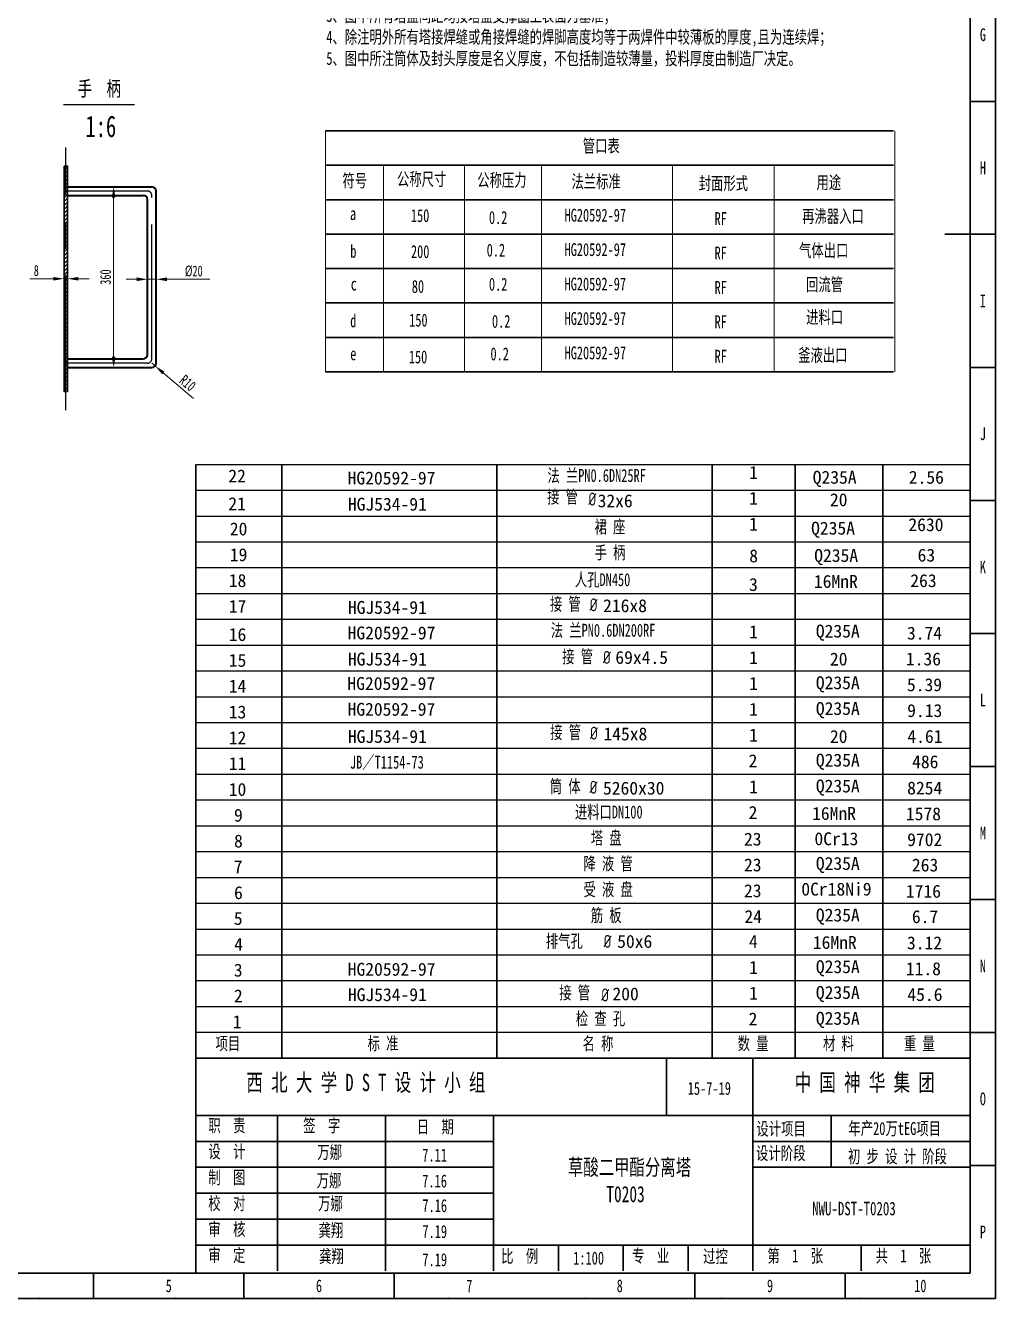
# Model space of a CAD drawing. Header units: inches. Extents: x 1196.6 to 1248.9, y -1575.8 to -1556.
# Drawn here: x 1201.56 to 1210.58, y -1575.8 to -1563.97 of the extents above; entities that cross this region are included whole.
import ezdxf

# ---------------------------------------------------------------- set-up
doc = ezdxf.new("R2010")
doc.units = ezdxf.units.IN
doc.header["$MEASUREMENT"] = 0
doc.linetypes.add('CENTER', pattern=[2, 1.25, -0.25, 0.25, -0.25])
for name, color, linetype in [('中心线', 1, 'CENTER'), ('文字', 7, 'Continuous'), ('文字层', 7, 'Continuous'), ('细实线', 7, 'Continuous')]:
    doc.layers.add(name, color=color, linetype=linetype)
for name, color, linetype, lineweight in [('内边框', 7, 'Continuous', 30), ('剖面线层', 6, 'Continuous', 0), ('塔体', 255, 'Continuous', 40), ('外边框', 7, 'Continuous', 30), ('文字线', 7, 'Continuous', 0), ('文字说明', 7, 'Continuous', 5), ('标注层', 3, 'Continuous', 0), ('细线层', 7, 'Continuous', 0)]:
    doc.layers.add(name, color=color, linetype=linetype, lineweight=lineweight)
doc.styles.get("Standard").update_dxf_attribs({"font": '', "width": 0.7, "height": 3.5})
doc.styles.add('文字-仿宋', font='', dxfattribs={"width": 0.7, "height": 3.5})
doc.styles.get('Standard').set_extended_font_data('FangSong_GB2312')
doc.styles.get('文字-仿宋').set_extended_font_data('SimSun')

msp = doc.modelspace()

# ---------------------------------------------------------------- hatches: boundary and pattern name
at = {"layer": '剖面线层'}
h = msp.add_hatch(dxfattribs=at)
h.set_pattern_fill('ANSI31', color=256, scale=0.008, style=0)
h.set_pattern_definition([(45, (1190.235122, -1578.225021), (-0.017960512, 0.017960512), [])])
h.paths.add_polyline_path([(1201.954, -1565.271), (1201.922, -1565.276), (1201.922, -1567.372), (1201.954, -1567.372)])

# ---------------------------------------------------------------- linework, layer by layer
at = {"layer": '中心线'}
for p, q in [((1201.938, -1567.542), (1201.938, -1565.102)), ((1202.698, -1565.506), (1201.938, -1565.506)), ((1202.738, -1567.066), (1202.738, -1565.546)), ((1202.698, -1567.106), (1201.938, -1567.106))]:
    msp.add_line(p, q, dxfattribs=at)
for centre, start, end in [((1202.698, -1565.546), 0, 90), ((1202.698, -1567.066), 270, 0)]:
    msp.add_arc(centre, 0.04, start, end, dxfattribs=at)
at = {"layer": '内边框'}
for p, q in [((1210.346, -1575.567), (1210.346, -1556.602)), ((1207.146, -1573.567), (1203.146, -1573.567)), ((1203.146, -1573.567), (1210.346, -1573.567)), ((1203.146, -1574.127), (1203.146, -1573.567)), ((1203.146, -1573.567), (1203.146, -1575.567)), ((1210.346, -1574.127), (1210.346, -1575.567)), ((1210.346, -1574.567), (1210.346, -1575.567))]:
    msp.add_line(p, q, dxfattribs=at)
at = {"layer": '塔体'}
for p, q in [((1201.922, -1565.276), (1201.954, -1565.271)), ((1201.954, -1565.466), (1202.738, -1565.466)), ((1201.954, -1565.546), (1202.658, -1565.546)), ((1202.778, -1567.106), (1202.778, -1565.506)), ((1202.698, -1567.026), (1202.698, -1565.586)), ((1201.954, -1567.066), (1202.658, -1567.066)), ((1201.954, -1567.146), (1202.738, -1567.146))]:
    msp.add_line(p, q, dxfattribs=at)
for centre, start, end in [((1202.658, -1565.586), 0, 90), ((1202.738, -1565.506), 0, 90), ((1202.658, -1567.026), 270, 0), ((1202.738, -1567.106), 270, 0)]:
    msp.add_arc(centre, 0.04, start, end, dxfattribs=at)
at = {"layer": '外边框'}
for p, q in [((1210.582, -1575.802), (1210.582, -1556.014)), ((1210.582, -1564.672), (1210.346, -1564.672)), ((1209.633, -1564.946), (1204.352, -1564.946)), ((1201.922, -1567.372), (1201.922, -1565.276)), ((1201.954, -1567.372), (1201.954, -1565.271)), ((1209.633, -1565.266), (1204.352, -1565.266)), ((1209.633, -1565.586), (1204.352, -1565.586)), ((1209.633, -1565.906), (1204.352, -1565.906)), ((1210.582, -1565.908), (1210.111, -1565.908)), ((1210.582, -1565.908), (1210.111, -1565.908)), ((1209.633, -1566.226), (1204.352, -1566.226)), ((1209.633, -1566.546), (1204.352, -1566.546)), ((1209.633, -1566.866), (1204.352, -1566.866)), ((1209.633, -1567.186), (1204.352, -1567.186)), ((1210.582, -1567.145), (1210.346, -1567.145)), ((1203.146, -1573.567), (1203.146, -1568.047)), ((1203.946, -1573.567), (1203.946, -1568.047)), ((1205.946, -1573.567), (1205.946, -1568.047)), ((1207.946, -1573.567), (1207.946, -1568.047)), ((1208.72, -1573.567), (1208.72, -1568.047)), ((1209.533, -1573.567), (1209.533, -1568.047)), ((1210.582, -1568.382), (1210.346, -1568.382)), ((1210.582, -1569.619), (1210.346, -1569.619)), ((1210.582, -1570.855), (1210.346, -1570.855)), ((1210.582, -1572.092), (1210.346, -1572.092)), ((1210.582, -1573.329), (1210.346, -1573.329)), ((1207.523, -1574.1), (1207.523, -1573.567)), ((1208.326, -1574.1), (1208.326, -1573.567)), ((1203.146, -1574.1), (1210.335, -1574.1)), ((1203.907, -1575.546), (1203.907, -1574.1)), ((1204.911, -1575.546), (1204.911, -1574.1)), ((1205.915, -1575.546), (1205.915, -1574.1)), ((1208.326, -1575.546), (1208.326, -1574.1)), ((1209.053, -1574.582), (1209.053, -1574.1)), ((1203.146, -1574.341), (1205.915, -1574.341)), ((1208.326, -1574.341), (1210.335, -1574.341)), ((1203.146, -1574.582), (1205.915, -1574.582)), ((1208.326, -1574.582), (1210.335, -1574.582)), ((1210.582, -1574.566), (1210.346, -1574.566)), ((1203.146, -1574.823), (1205.915, -1574.823)), ((1203.146, -1575.064), (1205.915, -1575.064)), ((1203.146, -1575.305), (1210.335, -1575.305)), ((1206.518, -1575.546), (1206.518, -1575.305)), ((1207.121, -1575.546), (1207.121, -1575.305)), ((1207.723, -1575.546), (1207.723, -1575.305)), ((1209.331, -1575.546), (1209.331, -1575.305)), ((1196.84, -1575.567), (1210.346, -1575.567)), ((1202.196, -1575.802), (1202.196, -1575.567)), ((1203.593, -1575.802), (1203.593, -1575.567)), ((1204.991, -1575.802), (1204.991, -1575.567)), ((1204.991, -1575.802), (1204.991, -1575.567)), ((1207.786, -1575.802), (1207.786, -1575.567)), ((1209.184, -1575.802), (1209.184, -1575.567)), ((1196.605, -1575.802), (1210.582, -1575.802))]:
    msp.add_line(p, q, dxfattribs=at)
at = {"layer": '外边框', "lineweight": 30}
msp.add_line((1203.593, -1575.802), (1203.593, -1575.567), dxfattribs=at)
at = {"layer": '外边框'}
for p in [(1201.688, -1575.802), (1202.196, -1575.802), (1202.958, -1575.802), (1203.593, -1575.802), (1204.229, -1575.802), (1204.991, -1575.802), (1205.499, -1575.802), (1206.77, -1575.802), (1207.786, -1575.802), (1208.04, -1575.802), (1209.184, -1575.802), (1209.311, -1575.802)]:
    msp.add_point(p, dxfattribs=at)
at = {"layer": '文字层'}
msp.add_line((1201.918, -1564.701), (1202.577, -1564.701), dxfattribs=at)
at = {"layer": '标注层'}
for p, q in [((1202.371, -1565.466), (1202.433, -1565.466)), ((1202.383, -1565.566), (1202.383, -1567.046)), ((1201.822, -1566.321), (1201.605, -1566.321)), ((1201.922, -1566.296), (1201.922, -1566.271)), ((1201.954, -1566.321), (1201.922, -1566.321)), ((1201.954, -1566.296), (1201.954, -1566.271)), ((1202.054, -1566.321), (1202.154, -1566.321)), ((1202.598, -1566.326), (1202.498, -1566.326)), ((1202.698, -1566.326), (1202.778, -1566.326)), ((1202.698, -1566.331), (1202.698, -1566.504)), ((1202.778, -1566.331), (1202.778, -1566.504)), ((1202.878, -1566.326), (1203.278, -1566.326)), ((1202.371, -1567.146), (1202.433, -1567.146)), ((1202.738, -1567.106), (1202.768, -1567.132)), ((1203.124, -1567.435), (1202.844, -1567.197))]:
    msp.add_line(p, q, dxfattribs=at)
for points in [[(1202.366, -1565.566), (1202.4, -1565.566), (1202.383, -1565.466)], [(1201.822, -1566.305), (1201.822, -1566.338), (1201.922, -1566.321)], [(1202.054, -1566.305), (1202.054, -1566.338), (1201.954, -1566.321)], [(1202.598, -1566.309), (1202.598, -1566.343), (1202.698, -1566.326)], [(1202.878, -1566.309), (1202.878, -1566.343), (1202.778, -1566.326)], [(1202.366, -1567.046), (1202.4, -1567.046), (1202.383, -1567.146)], [(1202.855, -1567.184), (1202.834, -1567.21), (1202.768, -1567.132)]]:
    msp.add_solid(points, dxfattribs=at)
at = {"layer": '细实线'}
for p, q in [((1203.146, -1568.047), (1210.346, -1568.047)), ((1208.72, -1568.047), (1208.72, -1573.567)), ((1203.146, -1568.287), (1210.346, -1568.287)), ((1203.946, -1568.287), (1203.946, -1573.567)), ((1203.146, -1568.527), (1210.346, -1568.527)), ((1203.146, -1568.767), (1210.346, -1568.767)), ((1203.146, -1569.007), (1210.346, -1569.007)), ((1203.146, -1569.247), (1210.346, -1569.247)), ((1203.146, -1569.487), (1210.346, -1569.487)), ((1203.146, -1569.727), (1210.346, -1569.727)), ((1203.146, -1569.967), (1210.346, -1569.967)), ((1203.146, -1570.207), (1210.346, -1570.207)), ((1203.146, -1570.447), (1210.346, -1570.447)), ((1203.146, -1570.687), (1210.346, -1570.687)), ((1203.146, -1570.927), (1210.346, -1570.927)), ((1203.146, -1571.167), (1210.346, -1571.167)), ((1203.146, -1571.407), (1210.346, -1571.407)), ((1203.146, -1571.647), (1210.346, -1571.647)), ((1203.146, -1571.887), (1210.346, -1571.887)), ((1203.146, -1572.127), (1210.346, -1572.127)), ((1203.146, -1572.367), (1210.346, -1572.367)), ((1203.146, -1572.607), (1210.346, -1572.607)), ((1203.146, -1572.847), (1210.346, -1572.847)), ((1203.146, -1573.087), (1210.346, -1573.087)), ((1203.146, -1573.327), (1210.346, -1573.327))]:
    msp.add_line(p, q, dxfattribs=at)
at = {"layer": '细线层'}
for p, q in [((1204.352, -1564.946), (1204.352, -1567.186)), ((1209.644, -1564.946), (1209.644, -1567.186)), ((1204.892, -1565.266), (1204.892, -1567.186)), ((1205.646, -1565.266), (1205.646, -1567.186)), ((1206.362, -1565.266), (1206.362, -1567.186)), ((1207.578, -1565.266), (1207.578, -1567.186)), ((1208.523, -1565.266), (1208.523, -1567.186)), ((1201.922, -1567.372), (1201.954, -1567.372))]:
    msp.add_line(p, q, dxfattribs=at)

# ---------------------------------------------------------------- texts
at = {"layer": '文字', "lineweight": 30, "char_height": 0.12}
for s, insert, width, attachment_point in [('{\\fFangSong|b0|i0|c134|p49;法 兰PN0.6DN25RF}', (1206.873, -1568.157), 1.99965, 5), ('{\\fFangSong|b0|i0|c134|p49;人孔DN450}', (1206.671, -1569.059), 0.70525, 1), ('{\\fFangSong|b0|i0|c134|p49;接 管}', (1206.439, -1569.285), 0.28789, 1), ('{\\fFangSong|b0|i0|c134|p49;法 兰PN0.6DN200RF}', (1206.933, -1569.596), 1.99965, 5), ('{\\fFangSong|b0|i0|c134|p49;筒 体}', (1206.438, -1570.981), 0.38515, 1)]:
    msp.add_mtext(s, dxfattribs=dict(at, insert=insert, width=width, attachment_point=attachment_point))
at = {"layer": '文字', "lineweight": 30, "char_height": 0.12, "attachment_point": 1}
for s, width, insert in [('{\\fFangSong|b0|i0|c134|p49;裙 座}', 12.23546, (1206.854, -1568.567)), ('{\\fFangSong|b0|i0|c134|p49;手 柄}', 20.59661, (1206.854, -1568.807)), ('{\\fSimSun|b0|i0|c134|p2;接 管}', 12.23546, (1206.553, -1569.774)), ('{\\fFangSong|b0|i0|c134|p49;接 管}', 12.23546, (1206.442, -1570.478)), ('{\\fFangSong|b0|i0|c134|p49;进料口DN100}', 38.57413, (1206.671, -1571.219)), ('{\\fFangSong|b0|i0|c134|p49;塔 盘}', 19.76085, (1206.819, -1571.459)), ('{\\fSimSun|b0|i0|c134|p2;降 液 管}', 30.33708, (1206.751, -1571.699)), ('{\\fFangSong|b0|i0|c134|p49;受 液 盘}', 27.08286, (1206.751, -1571.939)), ('{\\fFangSong|b0|i0|c134|p49;筋 板}', 22.4261, (1206.819, -1572.179)), ('{\\fFangSong|b0|i0|c134|p49;排气孔}', 19.48213, (1206.401, -1572.419)), ('{\\fFangSong|b0|i0|c134|p49;接 管}', 12.23546, (1206.526, -1572.899)), ('{\\fFangSong|b0|i0|c134|p49;检 查 孔}', 22.31286, (1206.68, -1573.139))]:
    msp.add_mtext_dynamic_manual_height_columns(s, width=width, gutter_width=17.5, heights=[0], dxfattribs=dict(at, insert=insert))
at = {"layer": '文字', "char_height": 0.12, "width": 0.47365, "attachment_point": 1}
for s, insert in [('{\\fSimSun|b0|i0|c134|p2;项目}', (1203.33, -1573.371)), ('{\\fFangSong|b0|i0|c134|p49;标 准}', (1204.744, -1573.371)), ('{\\fFangSong|b0|i0|c134|p49;名 称}', (1206.743, -1573.371)), ('{\\fFangSong|b0|i0|c134|p49;数 量}', (1208.185, -1573.371)), ('{\\fFangSong|b0|i0|c134|p49;材 料}', (1208.978, -1573.371)), ('{\\fFangSong|b0|i0|c134|p49;重 量}', (1209.731, -1573.371))]:
    msp.add_mtext(s, dxfattribs=dict(at, insert=insert))
at = {"layer": '文字层'}
for s, p in [('22', (1203.449, -1568.215)), ('HG20592-97', (1204.558, -1568.234)), ('1', (1208.29, -1568.183)), ('Q235A', (1208.882, -1568.227)), ('2.56', (1209.775, -1568.227)), ('21', (1203.449, -1568.473)), ('HGJ534-91', (1204.56, -1568.477)), ('32x6', (1206.882, -1568.446)), ('1', (1208.29, -1568.423)), ('20', (1209.042, -1568.436)), ('20', (1203.463, -1568.707)), ('1', (1208.29, -1568.663)), ('Q235A', (1208.867, -1568.7)), ('2630', (1209.771, -1568.668)), ('19', (1203.463, -1568.947)), ('8', (1208.292, -1568.958)), ('Q235A', (1208.896, -1568.954)), ('63', (1209.857, -1568.951)), ('18', (1203.453, -1569.187)), ('3', (1208.29, -1569.224)), ('16MnR', (1208.893, -1569.195)), ('263', (1209.789, -1569.188)), ('17', (1203.453, -1569.427)), ('HGJ534-91', (1204.56, -1569.437)), ('216x8', (1206.933, -1569.421)), ('16', (1203.453, -1569.689)), ('HG20592-97', (1204.558, -1569.674)), ('1', (1208.29, -1569.664)), ('Q235A', (1208.911, -1569.657)), ('3.74', (1209.758, -1569.676)), ('15', (1203.453, -1569.929)), ('HGJ534-91', (1204.56, -1569.917)), ('69x4.5', (1207.047, -1569.902)), ('1', (1208.29, -1569.904)), ('1', (1208.29, -1569.904)), ('20', (1209.042, -1569.917)), ('1.36', (1209.748, -1569.916)), ('14', (1203.453, -1570.169)), ('HG20592-97', (1204.556, -1570.144)), ('1', (1208.29, -1570.144)), ('Q235A', (1208.911, -1570.137)), ('5.39', (1209.758, -1570.156)), ('13', (1203.453, -1570.409)), ('HG20592-97', (1204.557, -1570.384)), ('1', (1208.29, -1570.384)), ('Q235A', (1208.911, -1570.377)), ('9.13', (1209.76, -1570.396)), ('HGJ534-91', (1204.56, -1570.637)), ('145x8', (1206.936, -1570.613)), ('1', (1208.29, -1570.624)), ('20', (1209.042, -1570.637)), ('4.61', (1209.762, -1570.636)), ('12', (1203.453, -1570.649)), ('2', (1208.286, -1570.863)), ('Q235A', (1208.911, -1570.857)), ('486', (1209.806, -1570.872)), ('11', (1203.453, -1570.889)), ('5260x30', (1206.932, -1571.117)), ('1', (1208.29, -1571.104)), ('Q235A', (1208.911, -1571.097)), ('8254', (1209.76, -1571.116)), ('10', (1203.453, -1571.129)), ('2', (1208.286, -1571.343)), ('16MnR', (1208.876, -1571.352)), ('1578', (1209.748, -1571.356)), ('9', (1203.502, -1571.369)), ('23', (1208.243, -1571.591)), ('0Cr13', (1208.898, -1571.588)), ('8', (1203.502, -1571.609)), ('9702', (1209.76, -1571.596)), ('Q235A', (1208.911, -1571.817)), ('7', (1203.499, -1571.849)), ('23', (1208.243, -1571.831)), ('263', (1209.804, -1571.832)), ('0Cr18Ni9', (1208.776, -1572.056)), ('6', (1203.502, -1572.089)), ('23', (1208.243, -1572.071)), ('1716', (1209.748, -1572.076)), ('Q235A', (1208.911, -1572.297)), ('5', (1203.5, -1572.329)), ('24', (1208.247, -1572.311)), ('6.7', (1209.804, -1572.312)), ('4', (1203.504, -1572.569)), ('50x6', (1207.064, -1572.542)), ('4', (1208.289, -1572.543)), ('16MnR', (1208.883, -1572.552)), ('3.12', (1209.758, -1572.556)), ('Q235A', (1208.911, -1572.777)), ('3', (1203.5, -1572.809)), ('HG20592-97', (1204.559, -1572.801)), ('1', (1208.29, -1572.784)), ('11.8', (1209.748, -1572.796)), ('Q235A', (1208.911, -1573.017)), ('2', (1203.501, -1573.049)), ('HGJ534-91', (1204.56, -1573.037)), ('200', (1207.02, -1573.03)), ('1', (1208.29, -1573.024)), ('45.6', (1209.762, -1573.036)), ('1', (1203.49, -1573.289)), ('2', (1208.286, -1573.263)), ('Q235A', (1208.911, -1573.257))]:
    msp.add_text(s, height=0.12, dxfattribs=at).set_placement(p)
at = {"layer": '文字层', "attachment_point": 1}
for s, insert, char_height, width in [('{\\fSimSun|b0|i0|c134|p2;\\H1.5x;1、按国标GB-150-1997《钢制压力容器》，进行制造，检验和验收；\\P2、接受国家质量技术监督局《压力容器安全技术监察工程》监察；\\P3、图中所有塔盘间距均按塔盘支撑圈上表面为基准；\\P4、除注明外所有塔接焊缝或角接焊缝的焊脚高度均等于两焊件中较薄板的厚度,且为连续焊； \\P5、图中所注筒体及封头厚度是名义厚度，不包括制造较薄量，投料厚度由制造厂决定。}', (1204.36, -1563.413), 0.08, 6.20533), ('{\\fSimSun|b0|i0|c134|p2;手  柄}', (1202.049, -1564.483), 0.14, 0.90369), ('{\\fSimSun|b0|i0|c134|p2;1:6}', (1202.121, -1564.804), 0.2, 0.77492), ('{\\fFangSong|b0|i0|c134|p49;管口表}', (1206.744, -1565.026), 0.12, 0.79812), ('{\\fFangSong|b0|i0|c134|p49;公称尺寸}', (1205.017, -1565.335), 0.12, 0.79812), ('{\\fFangSong|b0|i0|c134|p49;符号}', (1204.51, -1565.349), 0.12, 0.79812), ('{\\fFangSong|b0|i0|c134|p49;公称压力}', (1205.763, -1565.344), 0.12, 0.79812), ('{\\fFangSong|b0|i0|c134|p49;法兰标准}', (1206.639, -1565.357), 0.12, 0.79812), ('{\\fFangSong|b0|i0|c134|p49;封面形式}', (1207.822, -1565.374), 0.12, 0.79812), ('{\\fFangSong|b0|i0|c134|p49;用途}', (1208.917, -1565.365), 0.12, 0.79812), ('{\\fSimSun|b0|i0|c134|p2;HG20592-97 }', (1206.575, -1565.67), 0.12, 0.79812), ('{\\fFangSong|b0|i0|c134|p49;再沸器入口}', (1208.784, -1565.68), 0.12, 0.79812), ('{\\fSimSun|b0|i0|c134|p2;a}', (1204.58, -1565.655), 0.12, 0.79812), ('{\\fSimSun|b0|i0|c134|p2;150}', (1205.146, -1565.674), 0.12, 0.79812), ('{\\fSimSun|b0|i0|c134|p2;0.2}', (1205.872, -1565.692), 0.12, 0.79812), ('{\\fSimSun|b0|i0|c134|p2;RF}', (1207.97, -1565.702), 0.12, 0.79812), ('{\\fSimSun|b0|i0|c134|p2;b}', (1204.583, -1566.006), 0.12, 0.79812), ('{\\fSimSun|b0|i0|c134|p2;200}', (1205.147, -1566.009), 0.12, 0.79812), ('{\\fSimSun|b0|i0|c134|p2;0.2}', (1205.851, -1565.995), 0.12, 0.79812), ('{\\fSimSun|b0|i0|c134|p2;HG20592-97 }', (1206.575, -1565.99), 0.12, 0.79812), ('{\\fSimSun|b0|i0|c134|p2;RF}', (1207.97, -1566.022), 0.12, 0.79812), ('{\\fFangSong|b0|i0|c134|p49;气体出口}', (1208.755, -1565.998), 0.12, 0.79812), ('{\\fSimSun|b0|i0|c134|p2;c}', (1204.587, -1566.31), 0.12, 0.79812), ('{\\fSimSun|b0|i0|c134|p2;80}', (1205.155, -1566.333), 0.12, 0.79812), ('{\\fSimSun|b0|i0|c134|p2;0.2}', (1205.872, -1566.312), 0.12, 0.79812), ('{\\fSimSun|b0|i0|c134|p2;HG20592-97 }', (1206.575, -1566.31), 0.12, 0.79812), ('{\\fSimSun|b0|i0|c134|p2;RF}', (1207.97, -1566.342), 0.12, 0.79812), ('{\\fFangSong|b0|i0|c134|p49;回流管}', (1208.82, -1566.315), 0.12, 0.79812), ('{\\fFangSong|b0|i0|c134|p49;进料口}', (1208.821, -1566.618), 0.12, 0.79812), ('{\\fSimSun|b0|i0|c134|p2;d}', (1204.582, -1566.652), 0.12, 0.79812), ('{\\fSimSun|b0|i0|c134|p2;150}', (1205.13, -1566.646), 0.12, 0.79812), ('{\\fSimSun|b0|i0|c134|p2;0.2}', (1205.9, -1566.657), 0.12, 0.79812), ('{\\fSimSun|b0|i0|c134|p2;HG20592-97 }', (1206.575, -1566.63), 0.12, 0.79812), ('{\\fSimSun|b0|i0|c134|p2;RF}', (1207.97, -1566.662), 0.12, 0.79812), ('{\\fSimSun|b0|i0|c134|p2;0.2}', (1205.886, -1566.96), 0.12, 0.79812), ('{\\fSimSun|b0|i0|c134|p2;HG20592-97 }', (1206.575, -1566.95), 0.12, 0.79812), ('{\\fFangSong|b0|i0|c134|p49;釜液出口}', (1208.747, -1566.971), 0.12, 0.79812), ('{\\fSimSun|b0|i0|c134|p2;e}', (1204.582, -1566.959), 0.12, 0.79812), ('{\\fSimSun|b0|i0|c134|p2;150}', (1205.127, -1566.988), 0.12, 0.79812), ('{\\fSimSun|b0|i0|c134|p2;RF}', (1207.97, -1566.982), 0.12, 0.79812), ('JB{\\Fromans|c134;／}T1154-73', (1204.58, -1570.756), 0.12, 0.88727)]:
    msp.add_mtext(s, dxfattribs=dict(at, insert=insert, char_height=char_height, width=width))
at = {"layer": '文字层', "insert": (1206.414, -1568.289), "char_height": 0.12, "attachment_point": 1}
msp.add_mtext_dynamic_manual_height_columns('{\\fFangSong|b0|i0|c134|p49;接 管}', width=12.23546, gutter_width=17.5, heights=[0], dxfattribs=at)
at = {"layer": '文字层', "char_height": 0.12, "attachment_point": 5}
for insert in [(1206.833, -1568.37), (1206.845, -1569.353), (1206.968, -1569.842), (1206.848, -1570.546), (1206.844, -1571.049), (1206.974, -1572.482), (1206.952, -1572.98)]:
    msp.add_mtext('{\\fISOCPEUR|b0|i0|c0|p34;%%C}', dxfattribs=dict(at, insert=insert))
at = {"layer": '文字线'}
for s, insert, char_height, width, attachment_point in [('{\\fFangSong|b0|i0|c134|p49;西 北 大 学 D S T 设 计 小 组}', (1203.617, -1573.713), 0.16071, 3.72505, 1), ('{\\fFangSong|b0|i0|c134|p49;中 国 神 华 集 团}', (1208.714, -1573.713), 0.16071, 3.72505, 1), ('{\\f@FangSong|b0|i0|c134|p49;15-7-19}', (1207.72, -1573.788), 0.12053, 0.80356, 1), ('{\\fFangSong|b0|i0|c134|p49;职  责}', (1203.263, -1574.134), 0.12053, 0.80356, 1), ('{\\fFangSong|b0|i0|c134|p49;签  字}', (1204.145, -1574.134), 0.12053, 0.80356, 1), ('{\\fFangSong|b0|i0|c134|p49;日  期}', (1205.201, -1574.145), 0.12053, 0.80356, 1), ('{\\fFangSong|b0|i0|c134|p49;设计项目}', (1208.358, -1574.298), 0.12053, 0.92109, 7), ('{\\fFangSong|b0|i0|c134|p49;年产20万tEG项目}', (1209.213, -1574.296), 0.12053, 0.92109, 7), ('{\\fFangSong|b0|i0|c134|p49;设  计}', (1203.263, -1574.375), 0.12053, 0.80356, 1), ('{\\fFangSong|b0|i0|c134|p49;万娜}', (1204.276, -1574.381), 0.12053, 0.80356, 1), ('{\\fFangSong|b0|i0|c134|p49;7.11}', (1205.252, -1574.408), 0.12053, 0.80356, 1), ('{\\fFangSong|b0|i0|c134|p49;设计阶段}', (1208.355, -1574.525), 0.12053, 0.92109, 7), ('{\\fFangSong|b0|i0|c134|p49;初 步 设 计 阶段}', (1209.21, -1574.555), 0.12053, 0.98779, 7), ('{\\fFangSong|b0|i0|c134|p49;草酸二甲酯分离塔\\P     T0203}', (1206.606, -1574.909), 0.15, 1.49516, 7), ('{\\fFangSong|b0|i0|c134|p49;制  图}', (1203.263, -1574.616), 0.12053, 0.80356, 1), ('{\\fFangSong|b0|i0|c134|p49;万娜}', (1204.27, -1574.645), 0.12053, 0.80356, 1), ('{\\fFangSong|b0|i0|c134|p49;7.16}', (1205.252, -1574.649), 0.12053, 0.80356, 1), ('{\\fFangSong|b0|i0|c134|p49;校  对}', (1203.263, -1574.857), 0.12053, 0.80356, 1), ('{\\fFangSong|b0|i0|c134|p49;万娜}', (1204.284, -1574.858), 0.12053, 0.80356, 1), ('{\\fFangSong|b0|i0|c134|p49;7.16}', (1205.253, -1574.878), 0.12053, 0.80356, 1), ('{\\fFangSong|b0|i0|c134|p49;\\H2.544x; NWU-DST-T0203\\H0.3931x;  }', (1208.817, -1574.903), 0.04936, 1.41262, 1), ('{\\fFangSong|b0|i0|c134|p49;审  核}', (1203.263, -1575.098), 0.12053, 0.80356, 1), ('{\\fFangSong|b0|i0|c134|p49;龚翔}', (1204.288, -1575.107), 0.12053, 0.80356, 1), ('{\\fFangSong|b0|i0|c134|p49;7.19}', (1205.253, -1575.119), 0.12053, 0.80356, 1), ('{\\fFangSong|b0|i0|c134|p49;审  定}', (1203.263, -1575.34), 0.12053, 0.80356, 1), ('{\\fFangSong|b0|i0|c134|p49;龚翔}', (1204.293, -1575.349), 0.12053, 0.80356, 1), ('{\\fFangSong|b0|i0|c134|p49;比  例}', (1205.985, -1575.348), 0.12053, 0.80356, 1), ('1:100', (1206.655, -1575.366), 0.1205, 0.80356, 1), ('{\\fFangSong|b0|i0|c134|p49;专  业}', (1207.203, -1575.345), 0.12053, 0.80356, 1), ('{\\fFangSong|b0|i0|c134|p49;过控}', (1207.863, -1575.35), 0.12053, 0.80356, 1), ('第  1  张', (1208.461, -1575.345), 0.1205, 0.80356, 1), ('共  1  张', (1209.467, -1575.345), 0.1205, 0.80356, 1), ('{\\fFangSong|b0|i0|c134|p49;7.19}', (1205.253, -1575.381), 0.12053, 0.80356, 1)]:
    msp.add_mtext(s, dxfattribs=dict(at, insert=insert, char_height=char_height, width=width, attachment_point=attachment_point))
at = {"layer": '文字说明', "attachment_point": 5, "style": '文字-仿宋'}
for s, insert, char_height, width in [('G', (1210.464, -1564.053), 0.118, 0.23529), ('H', (1210.464, -1565.29), 0.118, 0.23529), ('I', (1210.464, -1566.527), 0.118, 0.23529), ('J', (1210.464, -1567.763), 0.118, 0.23529), ('K', (1210.464, -1569), 0.118, 0.23529), ('L', (1210.464, -1570.237), 0.118, 0.23529), ('M', (1210.464, -1571.474), 0.118, 0.23529), ('N', (1210.464, -1572.711), 0.118, 0.23529), ('O', (1210.464, -1573.947), 0.118, 0.23529), ('P', (1210.464, -1575.184), 0.118, 0.23529), ('5', (1202.895, -1575.685), 0.118, 1.39765), ('6', (1204.292, -1575.685), 0.118, 1.39765), ('7', (1205.69, -1575.685), 0.118, 1.39765), ('8', (1207.088, -1575.685), 0.118, 1.39765), ('9', (1208.485, -1575.685), 0.118, 1.39765), ('10', (1209.883, -1575.685), 0.1176, 1.39765)]:
    msp.add_mtext(s, dxfattribs=dict(at, insert=insert, char_height=char_height, width=width))
at = {"layer": '标注层', "char_height": 0.1, "attachment_point": 5}
for s, insert in [('{\\fSimSun|b0|i0|c134|p2;8}', (1201.664, -1566.246)), ('{\\fSimSun|b0|i0|c134|p2;%%c20}', (1203.128, -1566.251))]:
    msp.add_mtext(s, dxfattribs=dict(at, insert=insert))
for s, insert, rotation in [('{\\fSimSun|b0|i0|c134|p2;360}', (1202.308, -1566.306), 90), ('{\\fSimSun|b0|i0|c134|p2;R10}', (1203.071, -1567.291), 319.5909)]:
    msp.add_mtext(s, dxfattribs=dict(at, insert=insert, rotation=rotation))

doc.saveas('drawing.dxf')
